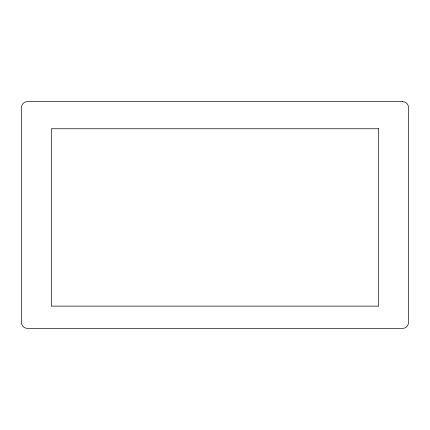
<?xml version="1.0" encoding="UTF-8"?>
<svg xmlns="http://www.w3.org/2000/svg" width="430" height="430" viewBox="0 0 430 430"><rect width="100%" height="100%" fill="white"/><g stroke="black" fill="none" stroke-linecap="round" stroke-linejoin="round"><path stroke-width="0.64" d="M402.636 101.636L27.364 101.636A5.864 5.864 0 0 0 21.5 107.5L21.5 322.5A5.864 5.864 0 0 0 27.364 328.364L402.636 328.364A5.864 5.864 0 0 0 408.5 322.5L408.5 107.5A5.864 5.864 0 0 0 402.636 101.636M378.696 128.758L51.304 128.758L51.304 306.133L378.696 306.133L378.696 128.758"/></g></svg>
